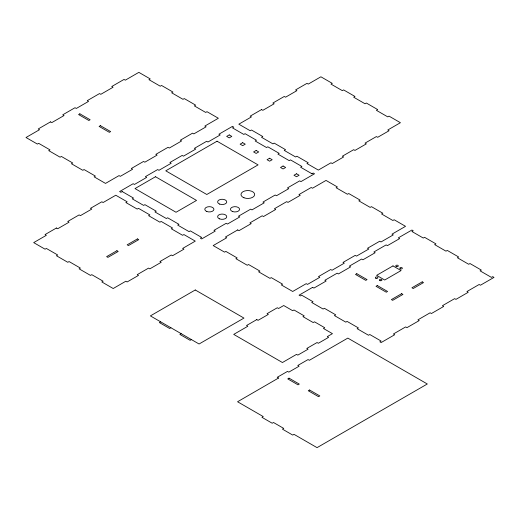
<?xml version="1.0" encoding="UTF-8"?>
<svg xmlns="http://www.w3.org/2000/svg" width="520" height="520" viewBox="0 0 520 520"><rect width="100%" height="100%" fill="white"/><g stroke="black" fill="none" stroke-linecap="round" stroke-linejoin="round"><path stroke-width="0.78" d="M122.206 191.555L120.919 192.296L119.613 191.542L133.172 183.709L134.453 184.451L146.679 177.392L145.399 176.65L157.671 169.566L158.958 170.306L171.184 163.248L169.897 162.506L182.175 155.422L183.456 156.162L195.683 149.103L194.402 148.363L206.674 141.278L207.961 142.012L220.188 134.959L218.9 134.219L232.459 126.386L233.766 127.14L232.486 127.881L243.815 134.427L245.096 133.685L256.477 140.257L255.197 140.998L266.526 147.537L267.807 146.796L279.188 153.368L277.908 154.109L289.237 160.648L290.517 159.906L301.899 166.478L300.619 167.219L311.974 173.778M311.948 173.758L313.228 173.024L314.535 173.778L300.976 181.603L299.695 180.863L287.469 187.922L288.756 188.662L276.478 195.748L275.197 195.006L262.971 202.066L264.251 202.806L251.979 209.892L250.692 209.157L238.466 216.209L239.753 216.951L227.474 224.042L226.194 223.301L213.967 230.36L215.248 231.101L201.689 238.927L200.382 238.173L201.669 237.432L190.333 230.886L189.053 231.628L177.671 225.062L178.958 224.322L167.622 217.776L166.341 218.517L154.96 211.946L156.247 211.205L144.911 204.666L143.631 205.406L132.249 198.835L133.536 198.094L122.181 191.542M160.641 321.815L159.361 322.556L169.618 328.478L170.898 327.736M181.155 333.658L179.875 334.399L190.125 340.321L191.412 339.579M278.531 378.034L237.562 401.752L263.231 416.572L261.95 417.313L272.207 423.235L273.488 422.494L283.745 428.415L282.464 429.156L292.721 435.078L294.002 434.337L317.05 447.642L427.31 383.988L347.822 338.098L309.361 360.301L308.081 359.56L297.804 365.469L299.084 366.21L288.808 372.125L287.528 371.384L277.251 377.293L278.531 378.034M50.525 121.869L38.253 128.953L39.533 129.695L26 137.508L37.382 144.079L38.662 143.338L49.992 149.877L48.711 150.618L60.093 157.19L61.373 156.448L72.703 162.988L71.422 163.728L82.803 170.3L84.084 169.559L95.413 176.105L94.133 176.839L105.515 183.411L119.048 175.597L120.328 176.339L132.6 169.254L131.32 168.513L143.546 161.453L144.827 162.195L157.105 155.103L155.825 154.369L168.051 147.31L169.332 148.044L181.603 140.959L180.323 140.218L192.55 133.159L193.83 133.9L206.108 126.815L204.828 126.074L218.361 118.261L206.98 111.69L205.692 112.431L194.363 105.892L195.65 105.151L184.269 98.579L182.988 99.32L171.652 92.775L172.939 92.04L161.558 85.469L160.277 86.21L148.941 79.664L150.228 78.923L138.847 72.358L125.314 80.171L124.033 79.43L111.755 86.515L113.035 87.256L100.809 94.315L99.528 93.574L87.256 100.659L88.537 101.4L76.31 108.459L75.03 107.718L62.751 114.809L64.032 115.544L51.805 122.603L50.525 121.869M79.872 113.822L78.591 114.562L88.849 120.484L90.129 119.743L79.872 113.822M100.386 125.665L99.099 126.406L109.356 132.327L110.643 131.586L100.386 125.665M56.427 228.007L45.045 234.578L46.332 235.319L33.69 242.613L45.071 249.184L46.352 248.443L57.688 254.982L56.401 255.723L67.782 262.294L69.062 261.553L80.398 268.099L79.111 268.834L90.493 275.405L91.773 274.664L103.109 281.209L101.823 281.95L113.204 288.516L125.84 281.222L127.127 281.964L138.502 275.392L137.222 274.651L148.551 268.112L149.832 268.853L161.213 262.281L159.933 261.541L171.262 255.002L172.542 255.736L183.924 249.171L182.644 248.43L195.28 241.131L183.898 234.559L182.618 235.3L171.288 228.761L172.569 228.02L161.187 221.448L159.906 222.19L148.577 215.65L149.858 214.91L138.483 208.338L137.196 209.079L125.866 202.534L127.147 201.799L115.772 195.228L103.129 202.52L101.849 201.78L90.467 208.351L91.754 209.092L80.418 215.638L79.138 214.897L67.756 221.462L69.043 222.203L57.707 228.748L56.427 228.007M261.56 109.577L250.179 116.148L251.459 116.89L238.823 124.183L250.205 130.754L251.485 130.013L262.815 136.552L261.534 137.293L272.909 143.865L274.196 143.124L285.526 149.669L284.245 150.404L295.62 156.975L296.907 156.234L308.236 162.78L306.956 163.52L318.331 170.086L330.974 162.792L332.254 163.534L343.635 156.962L342.349 156.221L353.685 149.682L354.965 150.423L366.347 143.852L365.06 143.111L376.396 136.572L377.676 137.306L389.058 130.741L387.771 130L400.413 122.701L389.031 116.129L387.751 116.87L376.415 110.331L377.702 109.59L366.321 103.019L365.04 103.76L353.704 97.221L354.991 96.48L343.61 89.908L342.329 90.649L330.993 84.103L332.28 83.369L320.899 76.797L308.262 84.091L306.976 83.349L295.601 89.921L296.881 90.662L285.552 97.201L284.264 96.466L272.889 103.031L274.17 103.773L262.841 110.318L261.56 109.577M155.513 176.735L134.999 188.578L176.026 212.264L196.541 200.421L155.513 176.735M217.048 141.206L165.769 170.814L206.797 194.5L258.076 164.892L217.048 141.206M229.229 134.914L226.668 136.396L229.229 137.878L231.797 136.396L229.229 134.914M242.691 142.688L240.13 144.17L242.691 145.645L245.258 144.17L242.691 142.688M256.152 150.462L253.591 151.938L256.152 153.419L258.719 151.938L256.152 150.462M269.614 158.23L267.053 159.712L269.614 161.194L272.181 159.712L269.614 158.23M283.075 166.004L280.514 167.486L283.075 168.961L285.642 167.486L283.075 166.004M296.536 173.778L293.976 175.253L296.536 176.735L299.104 175.253L296.536 173.778M237.705 229.931L225.433 237.022L226.714 237.764L213.181 245.577L224.562 252.142L225.843 251.4L237.172 257.946L235.892 258.687L247.273 265.258L248.553 264.517L259.883 271.057L258.603 271.798L269.984 278.369L271.264 277.628L282.594 284.167L281.314 284.908L292.695 291.48L306.228 283.667L307.508 284.408L319.781 277.322L318.5 276.582L330.726 269.522L332.007 270.264L344.286 263.172L343.005 262.431L355.231 255.372L356.512 256.113L368.784 249.028L367.504 248.287L379.73 241.228L381.01 241.969L393.289 234.884L392.009 234.143L405.535 226.33L394.16 219.758L392.873 220.5L381.543 213.954L382.831 213.219L371.449 206.648L370.168 207.389L358.832 200.844L360.12 200.103L348.738 193.537L347.457 194.272L336.122 187.733L337.409 186.992L326.027 180.421L312.494 188.233L311.214 187.493L298.935 194.584L300.216 195.325L287.989 202.384L286.709 201.643L274.437 208.728L275.717 209.469L263.49 216.528L262.21 215.787L249.931 222.872L251.212 223.613L238.986 230.672L237.705 229.931M195.267 289.978L150.384 315.894L199.069 344L243.958 318.084L195.267 289.978M256.796 319.592L246.539 325.514L247.819 326.255L233.721 334.399L282.438 362.525L296.536 354.38L297.824 355.121L308.074 349.2L306.793 348.459L317.05 342.537L318.331 343.278L328.588 337.356L327.308 336.615L332.436 333.658L323.459 328.478L324.747 327.736L314.49 321.815L313.203 322.556L302.952 316.635L304.233 315.894L293.976 309.972L292.695 310.713L283.719 305.526L278.59 308.49L277.31 307.749L267.053 313.671L268.333 314.411L258.076 320.333L256.796 319.592M312.637 287.339L299.078 295.165L300.385 295.919L301.665 295.178L312.995 301.724L311.714 302.464L323.096 309.03L324.376 308.295L335.706 314.834L334.425 315.575L345.807 322.147L347.087 321.406L358.416 327.945L357.136 328.686L368.518 335.257L369.798 334.516L381.154 341.075L379.847 341.796L381.154 342.55L394.713 334.724L393.432 333.983L405.659 326.924L406.939 327.665L419.211 320.58L417.931 319.839L430.157 312.78L431.438 313.521L443.716 306.436L442.435 305.695L454.662 298.636L455.943 299.377L468.215 292.286L466.934 291.544L479.161 284.486L480.441 285.226L494 277.401L492.694 276.647L491.413 277.387L480.084 270.849L481.364 270.108L469.982 263.536L468.702 264.277L457.373 257.731L458.653 256.99L447.272 250.425L445.991 251.167L434.662 244.621L435.942 243.88L424.56 237.308L423.28 238.05L411.925 231.498L413.231 230.769L411.925 230.016L398.365 237.842L399.646 238.583L387.419 245.642L386.139 244.9L373.867 251.986L375.147 252.727L362.921 259.786L361.641 259.044L349.362 266.136L350.643 266.877L338.416 273.936L337.135 273.195L324.864 280.28L326.144 281.021L313.918 288.08L312.637 287.339M356.798 273.702L355.511 274.443L365.768 280.365L367.055 279.624L356.798 273.702M392.984 265.902L376.623 275.346L384.709 280.014L401.07 270.569L392.984 265.902M377.306 285.545L376.025 286.286L386.282 292.208L387.562 291.467L377.306 285.545M289.036 378.163L287.755 378.904L298.012 384.826L299.293 384.085L289.036 378.163M309.55 390.007L308.269 390.748L318.526 396.669L319.807 395.928L309.55 390.007M116.909 250.725L106.633 256.633L107.913 257.374L118.19 251.466L116.909 250.725M137.462 238.908L127.185 244.816L128.466 245.557L138.743 239.649L137.462 238.908M401.661 293.683L391.385 299.592L392.665 300.333L402.942 294.424L401.661 293.683M422.214 281.86L411.938 287.768L413.218 288.509L423.495 282.601L422.214 281.86M375.915 278.291A1.28 0.741 0 0 0 377.91 277.732A1.28 0.741 0 0 0 376.071 277.011A1.28 0.741 0 0 0 375.915 278.291M380.029 280.657A1.28 0.741 0 0 0 381.953 280.014A1.28 0.741 0 0 0 380.029 279.37A1.28 0.741 0 0 0 380.029 280.657M400.341 268.853A1.28 0.741 0 0 0 402.344 268.294A1.28 0.741 0 0 0 400.504 267.572A1.28 0.741 0 0 0 400.341 268.853M396.376 266.552A1.28 0.741 0 0 0 398.307 265.909A1.28 0.741 0 0 0 396.376 265.265A1.28 0.741 0 0 0 396.376 266.552M243.978 197.775A6.851 3.958 0 0 0 254.657 194.786A6.851 3.958 0 0 0 244.829 190.944A6.851 3.958 0 0 0 243.978 197.775M219.615 218.888A4.57 2.639 0 0 0 226.739 216.892A4.57 2.639 0 0 0 220.181 214.331A4.57 2.639 0 0 0 219.615 218.888M206.797 211.49A4.57 2.639 0 0 0 213.915 209.495A4.57 2.639 0 0 0 207.363 206.934A4.57 2.639 0 0 0 206.797 211.49M232.713 211.588A4.57 2.639 0 0 0 239.571 209.306A4.57 2.639 0 0 0 232.713 207.019A4.57 2.639 0 0 0 232.713 211.588M219.615 204.087A4.57 2.639 0 0 0 226.739 202.092A4.57 2.639 0 0 0 220.181 199.531A4.57 2.639 0 0 0 219.615 204.087"/></g></svg>
